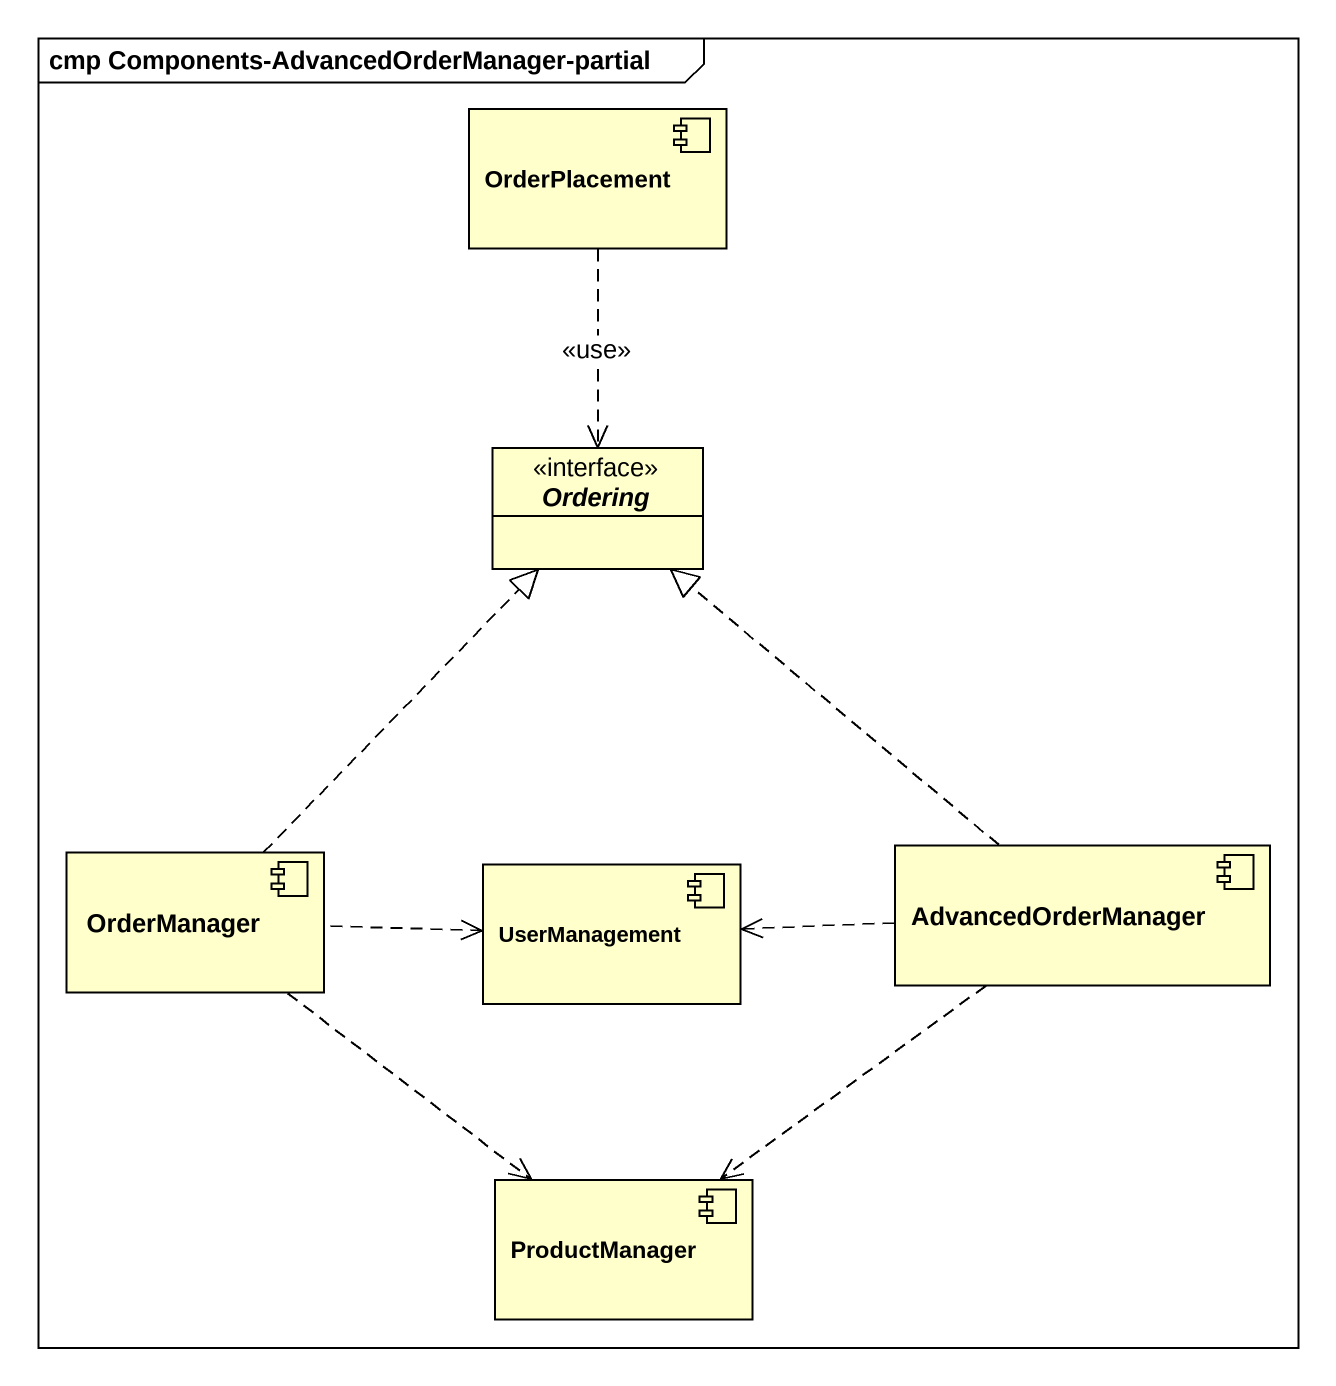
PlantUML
@startuml
mainframe cmp Components-AdvancedOrderManager-partial
allowmixing
hide circle
hide empty members
component OrderPlacement
interface Ordering
component OrderManager
component UserManagement
component AdvancedOrderManager
component ProductManager
OrderPlacement ..> Ordering : <<use>>
OrderManager .up.|> Ordering
OrderManager ..> ProductManager
UserManagement <.left. OrderManager
AdvancedOrderManager .up.|> Ordering
AdvancedOrderManager .left.> UserManagement
AdvancedOrderManager ..> ProductManager
@enduml
